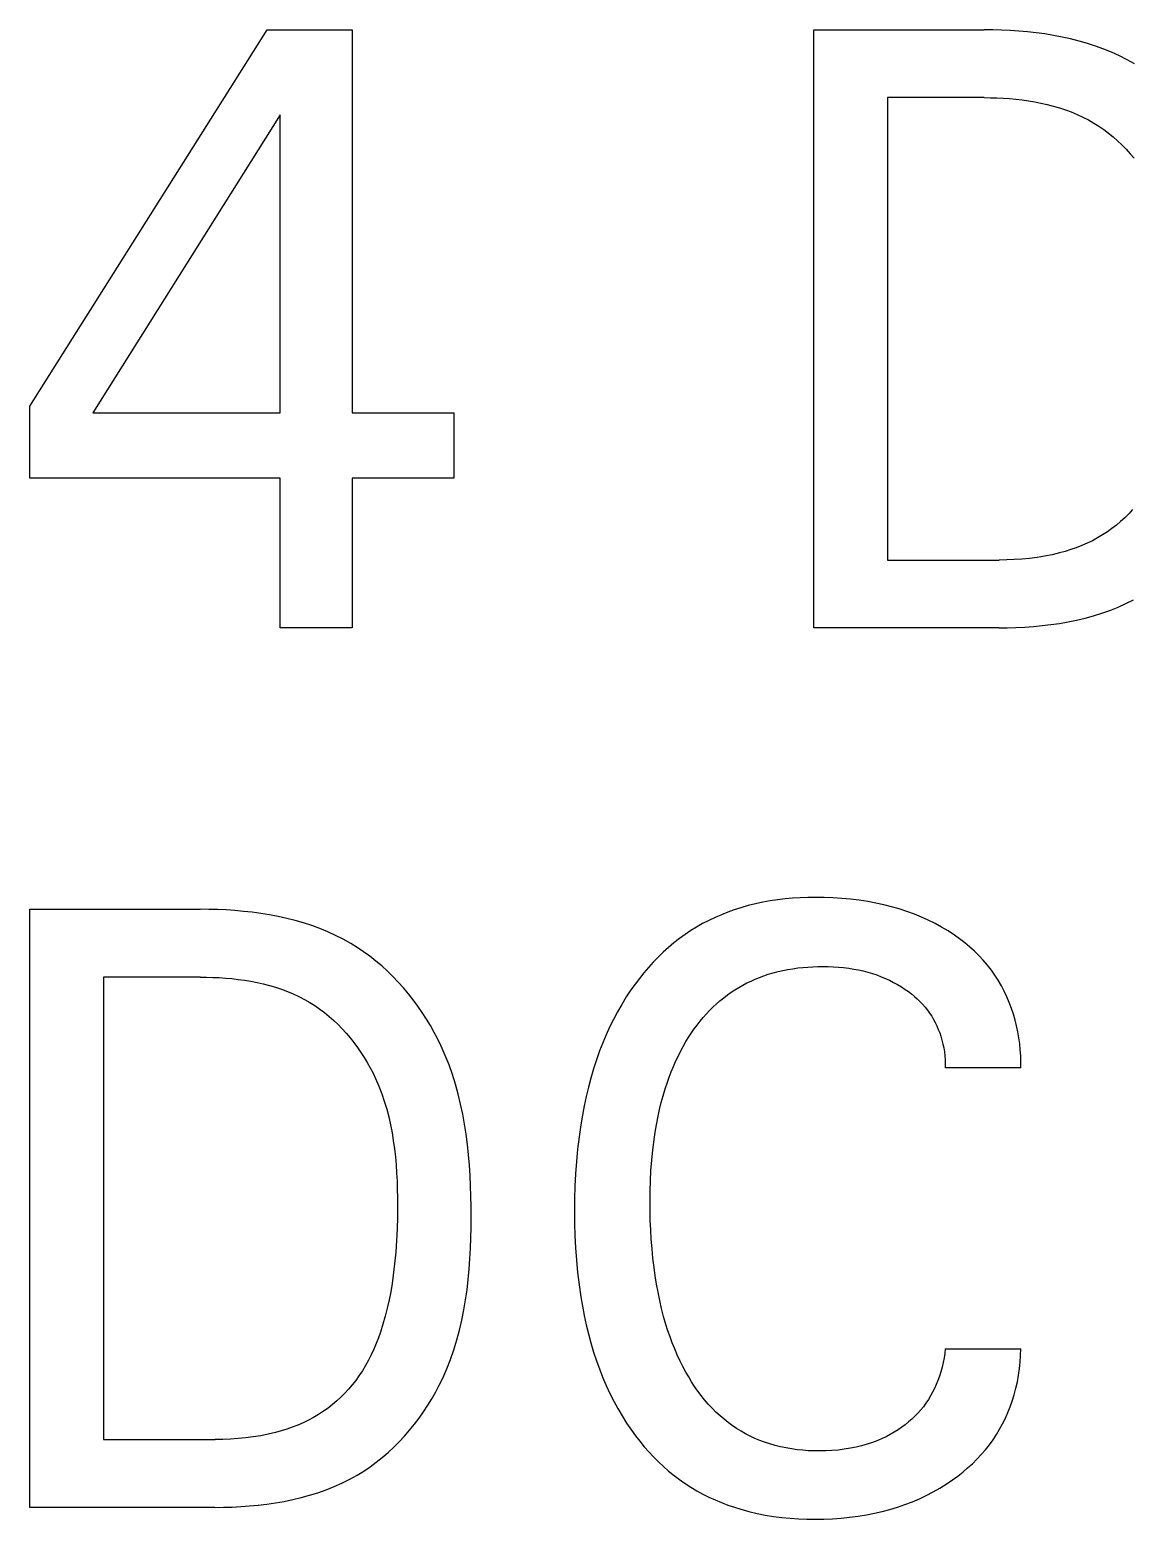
# Model space of a CAD drawing. Extents: x 10 to 952, y 6 to 232.
# Drawn here: x 813.194 to 815.482, y 202.419 to 205.513 of the extents above; entities that cross this region are included whole.
import ezdxf

# ---------------------------------------------------------------- set-up
doc = ezdxf.new("R2010")
doc.units = 0
doc.header["$LTSCALE"] = 5
doc.header["$MEASUREMENT"] = 0
doc.layers.get('0').update_dxf_attribs({"linetype": 'CONTINUOUS'})

msp = doc.modelspace()

# ---------------------------------------------------------------- linework, layer by layer
at = {"color": 7, "linetype": 'Continuous'}
for p, q in [((813.1943, 204.7309), (813.6871, 205.5126)), ((813.6871, 205.5126), (813.8638, 205.5126)), ((813.8638, 205.5126), (813.8638, 204.7168)), ((814.8225, 204.2704), (814.8225, 205.5126)), ((814.8225, 205.5126), (815.1767, 205.5126)), ((815.1946, 205.5125), (815.1767, 205.5126)), ((815.2125, 205.512), (815.1946, 205.5125)), ((815.2305, 205.5111), (815.2125, 205.512)), ((815.2486, 205.5099), (815.2305, 205.5111)), ((815.2667, 205.5084), (815.2486, 205.5099)), ((815.2847, 205.5063), (815.2667, 205.5084)), ((815.3027, 205.5039), (815.2847, 205.5063)), ((815.3206, 205.501), (815.3027, 205.5039)), ((815.3384, 205.4976), (815.3206, 205.501)), ((815.3561, 205.4937), (815.3384, 205.4976)), ((815.3736, 205.4893), (815.3561, 205.4937)), ((815.3909, 205.4843), (815.3736, 205.4893)), ((815.408, 205.4787), (815.3909, 205.4843)), ((815.4249, 205.4726), (815.408, 205.4787)), ((815.4414, 205.4658), (815.4249, 205.4726)), ((815.4577, 205.4584), (815.4414, 205.4658)), ((815.4737, 205.4504), (815.4577, 205.4584)), ((815.4892, 205.4416), (815.4737, 205.4504)), ((814.9755, 205.3718), (814.9755, 204.4113)), ((815.1767, 205.3718), (814.9755, 205.3718)), ((815.1767, 205.3718), (815.1897, 205.3716)), ((815.1897, 205.3716), (815.2028, 205.3713)), ((815.2028, 205.3713), (815.2159, 205.3706)), ((815.2159, 205.3706), (815.2291, 205.3697)), ((815.2291, 205.3697), (815.2423, 205.3685)), ((815.2423, 205.3685), (815.2554, 205.367)), ((815.2554, 205.367), (815.2685, 205.3652)), ((815.2685, 205.3652), (815.2816, 205.363)), ((815.2816, 205.363), (815.2946, 205.3605)), ((815.2946, 205.3605), (815.3074, 205.3576)), ((815.3074, 205.3576), (815.3202, 205.3543)), ((815.3202, 205.3543), (815.3328, 205.3506)), ((813.7141, 205.3357), (813.3251, 204.7168)), ((813.7141, 204.7168), (813.7141, 205.3357)), ((815.3328, 205.3506), (815.3453, 205.3465)), ((815.3453, 205.3465), (815.3575, 205.3419)), ((815.3575, 205.3419), (815.3696, 205.3369)), ((815.3696, 205.3369), (815.3814, 205.3314)), ((815.3814, 205.3314), (815.393, 205.3255)), ((815.393, 205.3255), (815.4043, 205.319)), ((815.4043, 205.319), (815.4147, 205.3125)), ((815.4147, 205.3125), (815.4249, 205.3054)), ((815.4249, 205.3054), (815.4348, 205.298)), ((815.4348, 205.298), (815.4444, 205.2902)), ((815.4444, 205.2902), (815.4537, 205.282)), ((815.4537, 205.282), (815.4628, 205.2734)), ((815.4628, 205.2734), (815.4715, 205.2645)), ((815.4715, 205.2645), (815.4799, 205.2552)), ((815.4799, 205.2552), (815.488, 205.2457)), ((813.1943, 204.5812), (813.1943, 204.7309)), ((813.3251, 204.7168), (813.7141, 204.7168)), ((813.8638, 204.7168), (814.0754, 204.7168)), ((814.0754, 204.7168), (814.0754, 204.5812)), ((813.7141, 204.5812), (813.1943, 204.5812)), ((813.7141, 204.2704), (813.7141, 204.5812)), ((813.8638, 204.5812), (813.8638, 204.2704)), ((814.0754, 204.5812), (813.8638, 204.5812)), ((815.4848, 204.516), (815.4769, 204.5074)), ((815.4601, 204.4913), (815.4512, 204.4838)), ((815.4687, 204.4992), (815.4601, 204.4913)), ((815.4769, 204.5074), (815.4687, 204.4992)), ((815.412, 204.4572), (815.4013, 204.4515)), ((815.4224, 204.4634), (815.412, 204.4572)), ((815.4326, 204.47), (815.4224, 204.4634)), ((815.4421, 204.4767), (815.4326, 204.47)), ((815.4512, 204.4838), (815.4421, 204.4767)), ((815.3331, 204.426), (815.3176, 204.4223)), ((815.3448, 204.4292), (815.3331, 204.426)), ((815.3564, 204.4329), (815.3448, 204.4292)), ((815.3679, 204.4369), (815.3564, 204.4329)), ((815.3792, 204.4414), (815.3679, 204.4369)), ((815.3903, 204.4462), (815.3792, 204.4414)), ((815.4013, 204.4515), (815.3903, 204.4462)), ((814.9755, 204.4113), (815.2076, 204.4113)), ((815.2234, 204.4115), (815.2076, 204.4113)), ((815.2392, 204.4121), (815.2234, 204.4115)), ((815.255, 204.4131), (815.2392, 204.4121)), ((815.2708, 204.4146), (815.255, 204.4131)), ((815.2865, 204.4166), (815.2708, 204.4146)), ((815.3021, 204.4191), (815.2865, 204.4166)), ((815.3176, 204.4223), (815.3021, 204.4191)), ((815.4037, 204.2954), (815.421, 204.3008)), ((815.421, 204.3008), (815.4379, 204.3068)), ((815.4379, 204.3068), (815.4546, 204.3134)), ((815.4546, 204.3134), (815.471, 204.3207)), ((815.471, 204.3207), (815.487, 204.3287)), ((813.8638, 204.2704), (813.7141, 204.2704)), ((815.2068, 204.2704), (814.8225, 204.2704)), ((815.2068, 204.2704), (815.2247, 204.2706)), ((815.2247, 204.2706), (815.2427, 204.2711)), ((815.2427, 204.2711), (815.2608, 204.272)), ((815.2608, 204.272), (815.2789, 204.2733)), ((815.2789, 204.2733), (815.2969, 204.275)), ((815.2969, 204.275), (815.315, 204.2771)), ((815.315, 204.2771), (815.333, 204.2797)), ((815.333, 204.2797), (815.3509, 204.2828)), ((815.3509, 204.2828), (815.3687, 204.2865)), ((815.3687, 204.2865), (815.3863, 204.2907)), ((815.3863, 204.2907), (815.4037, 204.2954)), ((813.1943, 202.4437), (813.1943, 203.6859)), ((813.1943, 203.6859), (813.5485, 203.6859)), ((813.5664, 203.6857), (813.5485, 203.6859)), ((813.5843, 203.6852), (813.5664, 203.6857)), ((813.6023, 203.6844), (813.5843, 203.6852)), ((813.6204, 203.6832), (813.6023, 203.6844)), ((813.6384, 203.6816), (813.6204, 203.6832)), ((813.6565, 203.6796), (813.6384, 203.6816)), ((814.6576, 203.6848), (814.6441, 203.68)), ((814.6712, 203.6892), (814.6576, 203.6848)), ((814.6863, 203.6935), (814.6712, 203.6892)), ((814.7014, 203.6972), (814.6863, 203.6935)), ((814.7167, 203.7004), (814.7014, 203.6972)), ((814.7321, 203.7032), (814.7167, 203.7004)), ((814.7476, 203.7055), (814.7321, 203.7032)), ((814.7632, 203.7073), (814.7476, 203.7055)), ((814.7788, 203.7087), (814.7632, 203.7073)), ((814.7944, 203.7097), (814.7788, 203.7087)), ((814.8101, 203.7103), (814.7944, 203.7097)), ((814.8257, 203.7105), (814.8101, 203.7103)), ((814.8441, 203.7104), (814.8257, 203.7105)), ((814.8624, 203.7097), (814.8441, 203.7104)), ((814.8807, 203.7086), (814.8624, 203.7097)), ((814.899, 203.7069), (814.8807, 203.7086)), ((814.9172, 203.7046), (814.899, 203.7069)), ((814.9353, 203.7018), (814.9172, 203.7046)), ((814.9517, 203.6988), (814.9353, 203.7018)), ((814.968, 203.6952), (814.9517, 203.6988)), ((814.9842, 203.6912), (814.968, 203.6952)), ((815.0002, 203.6866), (814.9842, 203.6912)), ((815.0161, 203.6814), (815.0002, 203.6866)), ((815.0317, 203.6757), (815.0161, 203.6814)), ((813.6745, 203.6772), (813.6565, 203.6796)), ((813.6924, 203.6742), (813.6745, 203.6772)), ((813.7102, 203.6709), (813.6924, 203.6742)), ((813.7279, 203.667), (813.7102, 203.6709)), ((813.7454, 203.6625), (813.7279, 203.667)), ((813.7627, 203.6576), (813.7454, 203.6625)), ((813.7798, 203.652), (813.7627, 203.6576)), ((813.7966, 203.6459), (813.7798, 203.652)), ((814.5919, 203.6561), (814.5794, 203.649)), ((814.6046, 203.6627), (814.5919, 203.6561)), ((814.6176, 203.6689), (814.6046, 203.6627)), ((814.6307, 203.6747), (814.6176, 203.6689)), ((814.6441, 203.68), (814.6307, 203.6747)), ((815.0462, 203.6698), (815.0317, 203.6757)), ((815.0605, 203.6634), (815.0462, 203.6698)), ((815.0745, 203.6564), (815.0605, 203.6634)), ((815.0883, 203.6489), (815.0745, 203.6564)), ((813.8132, 203.6391), (813.7966, 203.6459)), ((813.8295, 203.6317), (813.8132, 203.6391)), ((813.8454, 203.6236), (813.8295, 203.6317)), ((813.861, 203.6149), (813.8454, 203.6236)), ((814.5436, 203.6252), (814.532, 203.6162)), ((814.5553, 203.6336), (814.5436, 203.6252)), ((814.5672, 203.6415), (814.5553, 203.6336)), ((814.5794, 203.649), (814.5672, 203.6415)), ((815.1018, 203.6408), (815.0883, 203.6489)), ((815.1149, 203.6322), (815.1018, 203.6408)), ((815.1257, 203.6245), (815.1149, 203.6322)), ((815.1362, 203.6164), (815.1257, 203.6245)), ((813.8745, 203.6065), (813.861, 203.6149)), ((813.8877, 203.5977), (813.8745, 203.6065)), ((813.9005, 203.5883), (813.8877, 203.5977)), ((813.913, 203.5784), (813.9005, 203.5883)), ((814.5098, 203.5969), (814.4992, 203.5867)), ((814.5208, 203.6068), (814.5098, 203.5969)), ((814.532, 203.6162), (814.5208, 203.6068)), ((815.1464, 203.6079), (815.1362, 203.6164)), ((815.1562, 203.599), (815.1464, 203.6079)), ((815.1657, 203.5898), (815.1562, 203.599)), ((815.1748, 203.5801), (815.1657, 203.5898)), ((813.9252, 203.5681), (813.913, 203.5784)), ((813.937, 203.5573), (813.9252, 203.5681)), ((813.9484, 203.5461), (813.937, 203.5573)), ((814.4791, 203.5652), (814.4696, 203.554)), ((814.489, 203.5761), (814.4791, 203.5652)), ((814.4992, 203.5867), (814.489, 203.5761)), ((814.7383, 203.5538), (814.7484, 203.5565)), ((814.7484, 203.5565), (814.7585, 203.5588)), ((814.7585, 203.5588), (814.7688, 203.5608)), ((814.7688, 203.5608), (814.7791, 203.5625)), ((814.7791, 203.5625), (814.7894, 203.564)), ((814.7894, 203.564), (814.7998, 203.5651)), ((814.7998, 203.5651), (814.8102, 203.566)), ((814.8102, 203.566), (814.8207, 203.5666)), ((814.8207, 203.5666), (814.8311, 203.5669)), ((814.8311, 203.5669), (814.8416, 203.567)), ((814.8416, 203.567), (814.8524, 203.5669)), ((814.8524, 203.5669), (814.8631, 203.5665)), ((814.8631, 203.5665), (814.8739, 203.5658)), ((814.8739, 203.5658), (814.8846, 203.5648)), ((814.8846, 203.5648), (814.8953, 203.5634)), ((814.8953, 203.5634), (814.906, 203.5618)), ((814.906, 203.5618), (814.9157, 203.5599)), ((814.9157, 203.5599), (814.9254, 203.5578)), ((814.9254, 203.5578), (814.9349, 203.5553)), ((815.1834, 203.5701), (815.1748, 203.5801)), ((815.1915, 203.5597), (815.1834, 203.5701)), ((815.1989, 203.5492), (815.1915, 203.5597)), ((813.3472, 203.545), (813.3472, 202.5846)), ((813.5485, 203.545), (813.3472, 203.545)), ((813.5485, 203.545), (813.5615, 203.5449)), ((813.5615, 203.5449), (813.5746, 203.5445)), ((813.5746, 203.5445), (813.5877, 203.5439)), ((813.5877, 203.5439), (813.6009, 203.543)), ((813.6009, 203.543), (813.6141, 203.5418)), ((813.6141, 203.5418), (813.6272, 203.5403)), ((813.6272, 203.5403), (813.6403, 203.5385)), ((813.6403, 203.5385), (813.6534, 203.5363)), ((813.6534, 203.5363), (813.6664, 203.5337)), ((813.6664, 203.5337), (813.6792, 203.5308)), ((813.6792, 203.5308), (813.692, 203.5275)), ((813.692, 203.5275), (813.7046, 203.5238)), ((813.9595, 203.5346), (813.9484, 203.5461)), ((813.9703, 203.5226), (813.9595, 203.5346)), ((814.4515, 203.5306), (814.443, 203.5186)), ((814.4604, 203.5424), (814.4515, 203.5306)), ((814.4696, 203.554), (814.4604, 203.5424)), ((814.6671, 203.5236), (814.6755, 203.5283)), ((814.6755, 203.5283), (814.684, 203.5328)), ((814.684, 203.5328), (814.6926, 203.5369)), ((814.6926, 203.5369), (814.7013, 203.5408)), ((814.7013, 203.5408), (814.7102, 203.5444)), ((814.7102, 203.5444), (814.7192, 203.5478)), ((814.7192, 203.5478), (814.7283, 203.5508)), ((814.7283, 203.5508), (814.7383, 203.5538)), ((814.9349, 203.5553), (814.9444, 203.5525)), ((814.9444, 203.5525), (814.9538, 203.5494)), ((814.9538, 203.5494), (814.963, 203.5459)), ((814.963, 203.5459), (814.9717, 203.5423)), ((814.9717, 203.5423), (814.9802, 203.5384)), ((814.9802, 203.5384), (814.9886, 203.5341)), ((814.9886, 203.5341), (814.9968, 203.5295)), ((814.9968, 203.5295), (815.0048, 203.5247)), ((815.2059, 203.5384), (815.1989, 203.5492)), ((815.2123, 203.5272), (815.2059, 203.5384)), ((815.2183, 203.5158), (815.2123, 203.5272)), ((813.7046, 203.5238), (813.717, 203.5197)), ((813.717, 203.5197), (813.7293, 203.5152)), ((813.7293, 203.5152), (813.7414, 203.5102)), ((813.7414, 203.5102), (813.7532, 203.5047)), ((813.7532, 203.5047), (813.7648, 203.4988)), ((813.7648, 203.4988), (813.7761, 203.4923)), ((813.9806, 203.5103), (813.9703, 203.5226)), ((813.9906, 203.4976), (813.9806, 203.5103)), ((814.0001, 203.4847), (813.9906, 203.4976)), ((814.4331, 203.5037), (814.4238, 203.4884)), ((814.443, 203.5186), (814.4331, 203.5037)), ((814.6204, 203.4893), (814.6279, 203.4958)), ((814.6279, 203.4958), (814.6356, 203.5021)), ((814.6356, 203.5021), (814.6432, 203.5079)), ((814.6432, 203.5079), (814.651, 203.5134)), ((814.651, 203.5134), (814.659, 203.5186)), ((814.659, 203.5186), (814.6671, 203.5236)), ((815.0048, 203.5247), (815.0127, 203.5195)), ((815.0127, 203.5195), (815.0192, 203.5149)), ((815.0192, 203.5149), (815.0255, 203.5101)), ((815.0255, 203.5101), (815.0316, 203.505)), ((815.0316, 203.505), (815.0376, 203.4997)), ((815.0376, 203.4997), (815.0433, 203.4942)), ((815.2238, 203.5041), (815.2183, 203.5158)), ((815.2288, 203.4922), (815.2238, 203.5041)), ((813.7761, 203.4923), (813.7865, 203.4857)), ((813.7865, 203.4857), (813.7967, 203.4787)), ((813.7967, 203.4787), (813.8066, 203.4713)), ((813.8066, 203.4713), (813.8162, 203.4634)), ((814.0092, 203.4715), (814.0001, 203.4847)), ((814.018, 203.458), (814.0092, 203.4715)), ((814.4149, 203.4729), (814.4066, 203.4571)), ((814.4238, 203.4884), (814.4149, 203.4729)), ((814.5929, 203.4608), (814.5994, 203.4683)), ((814.5994, 203.4683), (814.6062, 203.4755)), ((814.6062, 203.4755), (814.6132, 203.4825)), ((814.6132, 203.4825), (814.6204, 203.4893)), ((815.0433, 203.4942), (815.0488, 203.4885)), ((815.0488, 203.4885), (815.054, 203.4825)), ((815.054, 203.4825), (815.0589, 203.4764)), ((815.0589, 203.4764), (815.0634, 203.4702)), ((815.0634, 203.4702), (815.0676, 203.4638)), ((815.0676, 203.4638), (815.0715, 203.4572)), ((815.2334, 203.4801), (815.2288, 203.4922)), ((815.2374, 203.4678), (815.2334, 203.4801)), ((815.2409, 203.4558), (815.2374, 203.4678)), ((813.8162, 203.4634), (813.8255, 203.4552)), ((813.8255, 203.4552), (813.8346, 203.4466)), ((813.8346, 203.4466), (813.8433, 203.4377)), ((813.8433, 203.4377), (813.8517, 203.4285)), ((814.0263, 203.4442), (814.018, 203.458)), ((814.0341, 203.4303), (814.0263, 203.4442)), ((814.3987, 203.4411), (814.3913, 203.4248)), ((814.4066, 203.4571), (814.3987, 203.4411)), ((814.5689, 203.4292), (814.5746, 203.4373)), ((814.5746, 203.4373), (814.5804, 203.4453)), ((814.5804, 203.4453), (814.5866, 203.4532)), ((814.5866, 203.4532), (814.5929, 203.4608)), ((815.0715, 203.4572), (815.0751, 203.4505)), ((815.0751, 203.4505), (815.0784, 203.4436)), ((815.0784, 203.4436), (815.0814, 203.4365)), ((815.0814, 203.4365), (815.0842, 203.4293)), ((815.244, 203.4436), (815.2409, 203.4558)), ((815.2466, 203.4312), (815.244, 203.4436)), ((813.8517, 203.4285), (813.8598, 203.4189)), ((813.8598, 203.4189), (813.8676, 203.4091)), ((813.8676, 203.4091), (813.8751, 203.399)), ((814.0416, 203.4161), (814.0341, 203.4303)), ((814.0485, 203.4018), (814.0416, 203.4161)), ((814.0572, 203.3823), (814.0485, 203.4018)), ((814.3843, 203.4083), (814.3779, 203.3916)), ((814.3913, 203.4248), (814.3843, 203.4083)), ((814.5515, 203.4009), (814.5573, 203.411)), ((814.5573, 203.411), (814.5635, 203.4209)), ((814.5635, 203.4209), (814.5689, 203.4292)), ((815.0842, 203.4293), (815.0866, 203.4221)), ((815.0866, 203.4221), (815.089, 203.4141)), ((815.089, 203.4141), (815.091, 203.406)), ((815.091, 203.406), (815.0927, 203.3978)), ((815.2487, 203.4189), (815.2466, 203.4312)), ((815.2504, 203.4064), (815.2487, 203.4189)), ((815.2517, 203.394), (815.2504, 203.4064)), ((813.8751, 203.399), (813.8822, 203.3887)), ((813.8822, 203.3887), (813.889, 203.3782)), ((813.889, 203.3782), (813.8954, 203.3674)), ((814.0651, 203.3626), (814.0572, 203.3823)), ((814.3712, 203.373), (814.3651, 203.3542)), ((814.3779, 203.3916), (814.3712, 203.373)), ((814.5358, 203.3698), (814.5407, 203.3803)), ((814.5407, 203.3803), (814.546, 203.3907)), ((814.546, 203.3907), (814.5515, 203.4009)), ((815.0927, 203.3978), (815.094, 203.3896)), ((815.094, 203.3896), (815.095, 203.3814)), ((815.095, 203.3814), (815.0956, 203.3731)), ((815.0956, 203.3731), (815.0959, 203.3649)), ((815.2525, 203.3815), (815.2517, 203.394)), ((815.2528, 203.369), (815.2525, 203.3815)), ((813.8954, 203.3674), (813.9015, 203.3565)), ((813.9015, 203.3565), (813.9072, 203.3454)), ((813.9072, 203.3454), (813.9126, 203.3341)), ((814.0722, 203.3426), (814.0651, 203.3626)), ((814.0785, 203.3224), (814.0722, 203.3426)), ((814.3651, 203.3542), (814.3596, 203.3352)), ((814.5225, 203.3375), (814.5266, 203.3484)), ((814.5266, 203.3484), (814.5311, 203.3591)), ((814.5311, 203.3591), (814.5358, 203.3698)), ((815.0959, 203.3649), (815.0959, 203.3566)), ((815.2528, 203.3566), (815.0959, 203.3566)), ((815.2528, 203.3566), (815.2528, 203.369)), ((813.9126, 203.3341), (813.9193, 203.3186)), ((813.9193, 203.3186), (813.9253, 203.3029)), ((814.0842, 203.302), (814.0785, 203.3224)), ((814.3545, 203.3161), (814.3499, 203.2968)), ((814.3596, 203.3352), (814.3545, 203.3161)), ((814.5098, 203.2987), (814.514, 203.3127)), ((814.514, 203.3127), (814.5186, 203.3266)), ((814.5186, 203.3266), (814.5225, 203.3375)), ((813.9253, 203.3029), (813.9307, 203.287)), ((813.9307, 203.287), (813.9356, 203.271)), ((814.0892, 203.2814), (814.0842, 203.302)), ((814.0936, 203.2606), (814.0892, 203.2814)), ((814.3499, 203.2968), (814.3458, 203.2774)), ((814.5024, 203.2703), (814.5059, 203.2845)), ((814.5059, 203.2845), (814.5098, 203.2987)), ((813.9356, 203.271), (813.9398, 203.2547)), ((813.9398, 203.2547), (813.9435, 203.2384)), ((814.0974, 203.2397), (814.0936, 203.2606)), ((814.3421, 203.258), (814.3388, 203.2385)), ((814.3458, 203.2774), (814.3421, 203.258)), ((814.4964, 203.2416), (814.4992, 203.256)), ((814.4992, 203.256), (814.5024, 203.2703)), ((813.9435, 203.2384), (813.9467, 203.2219)), ((813.9467, 203.2219), (813.9494, 203.2053)), ((814.1007, 203.2186), (814.0974, 203.2397)), ((814.1034, 203.1974), (814.1007, 203.2186)), ((814.3388, 203.2385), (814.3351, 203.213)), ((814.4916, 203.2127), (814.4939, 203.2272)), ((814.4939, 203.2272), (814.4964, 203.2416)), ((813.9494, 203.2053), (813.9517, 203.1886)), ((813.9517, 203.1886), (813.9536, 203.1718)), ((814.1057, 203.1761), (814.1034, 203.1974)), ((814.3321, 203.1875), (814.3297, 203.1619)), ((814.3351, 203.213), (814.3321, 203.1875)), ((814.4862, 203.1649), (814.4882, 203.1862)), ((814.4882, 203.1862), (814.4916, 203.2127)), ((813.9536, 203.1718), (813.9551, 203.155)), ((813.9551, 203.155), (813.9563, 203.1381)), ((814.1075, 203.1547), (814.1057, 203.1761)), ((814.1089, 203.1332), (814.1075, 203.1547)), ((814.3297, 203.1619), (814.3279, 203.1362)), ((814.4846, 203.1435), (814.4862, 203.1649)), ((813.9563, 203.1381), (813.9571, 203.1212)), ((814.1099, 203.1116), (814.1089, 203.1332)), ((814.3279, 203.1362), (814.3267, 203.1105)), ((814.4835, 203.1221), (814.4846, 203.1435)), ((813.9571, 203.1212), (813.9577, 203.1043)), ((813.9577, 203.1043), (813.958, 203.0874)), ((814.1106, 203.09), (814.1099, 203.1116)), ((814.3267, 203.1105), (814.326, 203.0848)), ((814.4826, 203.0793), (814.4829, 203.1007)), ((814.4829, 203.1007), (814.4835, 203.1221)), ((813.9581, 203.0705), (813.9579, 203.0462)), ((813.958, 203.0874), (813.9581, 203.0705)), ((814.1109, 203.0684), (814.1106, 203.09)), ((814.111, 203.0467), (814.1109, 203.0684)), ((814.326, 203.0848), (814.3258, 203.0591)), ((814.4828, 203.0596), (814.4826, 203.0793)), ((813.9579, 203.0462), (813.9572, 203.0219)), ((814.1109, 203.025), (814.111, 203.0467)), ((814.3258, 203.0591), (814.326, 203.0335)), ((814.326, 203.0335), (814.3267, 203.008)), ((814.4832, 203.0399), (814.4828, 203.0596)), ((814.484, 203.0202), (814.4832, 203.0399)), ((813.9572, 203.0219), (813.9561, 202.9977)), ((814.1097, 202.9817), (814.1104, 203.0034)), ((814.1104, 203.0034), (814.1109, 203.025)), ((814.3267, 203.008), (814.328, 202.9825)), ((814.4851, 203.0005), (814.484, 203.0202)), ((814.4867, 202.9809), (814.4851, 203.0005)), ((813.9544, 202.9736), (813.9521, 202.9496)), ((813.9561, 202.9977), (813.9544, 202.9736)), ((814.1085, 202.9601), (814.1097, 202.9817)), ((814.328, 202.9825), (814.3298, 202.957)), ((814.4886, 202.9613), (814.4867, 202.9809)), ((813.9521, 202.9496), (813.9492, 202.9256)), ((814.105, 202.9171), (814.107, 202.9386)), ((814.107, 202.9386), (814.1085, 202.9601)), ((814.3298, 202.957), (814.3322, 202.9316)), ((814.4909, 202.9417), (814.4886, 202.9613)), ((814.4933, 202.9246), (814.4909, 202.9417)), ((813.9467, 202.9085), (813.9439, 202.8914)), ((813.9492, 202.9256), (813.9467, 202.9085)), ((814.1026, 202.8958), (814.105, 202.9171)), ((814.3322, 202.9316), (814.3352, 202.9062)), ((814.496, 202.9075), (814.4933, 202.9246)), ((814.4992, 202.8905), (814.496, 202.9075)), ((813.9439, 202.8914), (813.9406, 202.8744)), ((814.0996, 202.8746), (814.1026, 202.8958)), ((814.3352, 202.9062), (814.3389, 202.8809)), ((814.3389, 202.8809), (814.3422, 202.8616)), ((814.5027, 202.8736), (814.4992, 202.8905)), ((813.9368, 202.8575), (813.9326, 202.8407)), ((813.9406, 202.8744), (813.9368, 202.8575)), ((814.0919, 202.8327), (814.096, 202.8536)), ((814.096, 202.8536), (814.0996, 202.8746)), ((814.3422, 202.8616), (814.3459, 202.8423)), ((814.5066, 202.8567), (814.5027, 202.8736)), ((814.5109, 202.84), (814.5066, 202.8567)), ((813.9279, 202.8241), (813.9226, 202.8076)), ((813.9326, 202.8407), (813.9279, 202.8241)), ((814.0871, 202.8119), (814.0919, 202.8327)), ((814.3459, 202.8423), (814.3501, 202.8231)), ((814.3501, 202.8231), (814.3547, 202.8041)), ((814.5157, 202.8234), (814.5109, 202.84)), ((814.5198, 202.8106), (814.5157, 202.8234)), ((813.9137, 202.7838), (813.9088, 202.7721)), ((813.9183, 202.7956), (813.9137, 202.7838)), ((813.9226, 202.8076), (813.9183, 202.7956)), ((814.0753, 202.7711), (814.0816, 202.7914)), ((814.0816, 202.7914), (814.0871, 202.8119)), ((814.3547, 202.8041), (814.3598, 202.7851)), ((814.3598, 202.7851), (814.3654, 202.7663)), ((814.5242, 202.798), (814.5198, 202.8106)), ((814.5288, 202.7854), (814.5242, 202.798)), ((814.5338, 202.7729), (814.5288, 202.7854)), ((813.9035, 202.7605), (813.8978, 202.7492)), ((813.9088, 202.7721), (813.9035, 202.7605)), ((814.0683, 202.7511), (814.0753, 202.7711)), ((814.3654, 202.7663), (814.3715, 202.7477)), ((814.5391, 202.7606), (814.5338, 202.7729)), ((814.5448, 202.7484), (814.5391, 202.7606)), ((815.0933, 202.7539), (815.0915, 202.7444)), ((815.0948, 202.7634), (815.0933, 202.7539)), ((815.0959, 202.773), (815.0948, 202.7634)), ((815.0959, 202.773), (815.2528, 202.773)), ((815.2516, 202.7455), (815.2524, 202.7592)), ((815.2524, 202.7592), (815.2528, 202.773)), ((813.8851, 202.7272), (813.8781, 202.7166)), ((813.8916, 202.7381), (813.8851, 202.7272)), ((813.8978, 202.7492), (813.8916, 202.7381)), ((814.0519, 202.7117), (814.0605, 202.7313)), ((814.0605, 202.7313), (814.0683, 202.7511)), ((814.3715, 202.7477), (814.3782, 202.7292)), ((814.3782, 202.7292), (814.3847, 202.7128)), ((814.5508, 202.7364), (814.5448, 202.7484)), ((814.5571, 202.7245), (814.5508, 202.7364)), ((814.5629, 202.7145), (814.5571, 202.7245)), ((815.0868, 202.7255), (815.0839, 202.7163)), ((815.0893, 202.7349), (815.0868, 202.7255)), ((815.0915, 202.7444), (815.0893, 202.7349)), ((815.2482, 202.7182), (815.2501, 202.7318)), ((815.2501, 202.7318), (815.2516, 202.7455)), ((813.8641, 202.6981), (813.8566, 202.6892)), ((813.8713, 202.7072), (813.8641, 202.6981)), ((813.8781, 202.7166), (813.8713, 202.7072)), ((814.0374, 202.6833), (814.0449, 202.6974)), ((814.0449, 202.6974), (814.0519, 202.7117)), ((814.3847, 202.7128), (814.3917, 202.6965)), ((814.3917, 202.6965), (814.3991, 202.6804)), ((814.5689, 202.7046), (814.5629, 202.7145)), ((814.5753, 202.6948), (814.5689, 202.7046)), ((814.5819, 202.6853), (814.5753, 202.6948)), ((815.0736, 202.6907), (815.0696, 202.6827)), ((815.0772, 202.6989), (815.0736, 202.6907)), ((815.0806, 202.7071), (815.0772, 202.6989)), ((815.0839, 202.7163), (815.0806, 202.7071)), ((815.239, 202.6777), (815.2426, 202.6911)), ((815.2426, 202.6911), (815.2456, 202.7046)), ((815.2456, 202.7046), (815.2482, 202.7182)), ((813.8319, 202.6646), (813.823, 202.6571)), ((813.8405, 202.6725), (813.8319, 202.6646)), ((813.8487, 202.6807), (813.8405, 202.6725)), ((813.8566, 202.6892), (813.8487, 202.6807)), ((814.0211, 202.6557), (814.0295, 202.6694)), ((814.0295, 202.6694), (814.0374, 202.6833)), ((814.3991, 202.6804), (814.4071, 202.6645)), ((814.4071, 202.6645), (814.4155, 202.6489)), ((814.5888, 202.676), (814.5819, 202.6853)), ((814.596, 202.6669), (814.5888, 202.676)), ((814.6036, 202.6581), (814.596, 202.6669)), ((815.0557, 202.66), (815.0505, 202.6528)), ((815.0607, 202.6674), (815.0557, 202.66)), ((815.0653, 202.675), (815.0607, 202.6674)), ((815.0696, 202.6827), (815.0653, 202.675)), ((815.2306, 202.6523), (815.2349, 202.6645)), ((815.2349, 202.6645), (815.239, 202.6777)), ((813.7838, 202.6305), (813.773, 202.6248)), ((813.7942, 202.6367), (813.7838, 202.6305)), ((813.8044, 202.6433), (813.7942, 202.6367)), ((813.8139, 202.65), (813.8044, 202.6433)), ((813.823, 202.6571), (813.8139, 202.65)), ((813.9932, 202.6163), (814.0029, 202.6292)), ((814.0029, 202.6292), (814.0122, 202.6423)), ((814.0122, 202.6423), (814.0211, 202.6557)), ((814.4155, 202.6489), (814.4244, 202.6336)), ((814.4244, 202.6336), (814.4338, 202.6186)), ((814.6114, 202.6496), (814.6036, 202.6581)), ((814.6196, 202.6414), (814.6114, 202.6496)), ((814.6281, 202.6336), (814.6196, 202.6414)), ((814.6363, 202.6266), (814.6281, 202.6336)), ((815.0328, 202.6329), (815.0263, 202.6268)), ((815.039, 202.6393), (815.0328, 202.6329)), ((815.0449, 202.6459), (815.039, 202.6393)), ((815.0505, 202.6528), (815.0449, 202.6459)), ((815.2149, 202.6171), (815.2206, 202.6287)), ((815.2206, 202.6287), (815.2258, 202.6404)), ((815.2258, 202.6404), (815.2306, 202.6523)), ((813.7048, 202.5992), (813.6894, 202.5955)), ((813.7166, 202.6025), (813.7048, 202.5992)), ((813.7282, 202.6062), (813.7166, 202.6025)), ((813.7396, 202.6102), (813.7282, 202.6062)), ((813.751, 202.6147), (813.7396, 202.6102)), ((813.7621, 202.6195), (813.751, 202.6147)), ((813.773, 202.6248), (813.7621, 202.6195)), ((813.9725, 202.5917), (813.983, 202.6039)), ((813.983, 202.6039), (813.9932, 202.6163)), ((814.4338, 202.6186), (814.4438, 202.6039)), ((814.4438, 202.6039), (814.4523, 202.5923)), ((814.6448, 202.6199), (814.6363, 202.6266)), ((814.6535, 202.6135), (814.6448, 202.6199)), ((814.6625, 202.6075), (814.6535, 202.6135)), ((814.6717, 202.6018), (814.6625, 202.6075)), ((814.6811, 202.5965), (814.6717, 202.6018)), ((814.9897, 202.5997), (814.9815, 202.595)), ((814.9977, 202.6047), (814.9897, 202.5997)), ((815.0056, 202.6101), (814.9977, 202.6047)), ((815.0127, 202.6154), (815.0056, 202.6101)), ((815.0196, 202.621), (815.0127, 202.6154)), ((815.0263, 202.6268), (815.0196, 202.621)), ((815.2022, 202.5949), (815.2088, 202.6059)), ((815.2088, 202.6059), (815.2149, 202.6171)), ((813.3472, 202.5846), (813.5794, 202.5846)), ((813.5952, 202.5848), (813.5794, 202.5846)), ((813.611, 202.5853), (813.5952, 202.5848)), ((813.6268, 202.5864), (813.611, 202.5853)), ((813.6426, 202.5879), (813.6268, 202.5864)), ((813.6583, 202.5899), (813.6426, 202.5879)), ((813.6739, 202.5924), (813.6583, 202.5899)), ((813.6894, 202.5955), (813.6739, 202.5924)), ((813.9384, 202.5578), (813.9502, 202.5687)), ((813.9502, 202.5687), (813.9615, 202.58)), ((813.9615, 202.58), (813.9725, 202.5917)), ((814.4523, 202.5923), (814.4611, 202.5809)), ((814.4611, 202.5809), (814.4703, 202.5697)), ((814.4703, 202.5697), (814.4798, 202.5589)), ((814.6907, 202.5916), (814.6811, 202.5965)), ((814.7005, 202.587), (814.6907, 202.5916)), ((814.7104, 202.5828), (814.7005, 202.587)), ((814.7205, 202.579), (814.7104, 202.5828)), ((814.7315, 202.5753), (814.7205, 202.579)), ((814.7426, 202.5721), (814.7315, 202.5753)), ((814.7539, 202.5694), (814.7426, 202.5721)), ((814.7652, 202.567), (814.7539, 202.5694)), ((814.7766, 202.565), (814.7652, 202.567)), ((814.9105, 202.5686), (814.8989, 202.5663)), ((814.9221, 202.5714), (814.9105, 202.5686)), ((814.9335, 202.5747), (814.9221, 202.5714)), ((814.9448, 202.5784), (814.9335, 202.5747)), ((814.9559, 202.5827), (814.9448, 202.5784)), ((814.9646, 202.5865), (814.9559, 202.5827)), ((814.9731, 202.5905), (814.9646, 202.5865)), ((814.9815, 202.595), (814.9731, 202.5905)), ((815.1794, 202.5634), (815.1876, 202.5738)), ((815.1876, 202.5738), (815.1951, 202.5842)), ((815.1951, 202.5842), (815.2022, 202.5949)), ((813.901, 202.5279), (813.9139, 202.5374)), ((813.9139, 202.5374), (813.9263, 202.5473)), ((813.9263, 202.5473), (813.9384, 202.5578)), ((814.4798, 202.5589), (814.4897, 202.5484)), ((814.4897, 202.5484), (814.4999, 202.5382)), ((814.4999, 202.5382), (814.5104, 202.5284)), ((814.7881, 202.5635), (814.7766, 202.565)), ((814.7997, 202.5623), (814.7881, 202.5635)), ((814.8112, 202.5614), (814.7997, 202.5623)), ((814.8228, 202.561), (814.8112, 202.5614)), ((814.8344, 202.5608), (814.8228, 202.561)), ((814.8474, 202.561), (814.8344, 202.5608)), ((814.8603, 202.5616), (814.8474, 202.561)), ((814.8732, 202.5627), (814.8603, 202.5616)), ((814.8861, 202.5642), (814.8732, 202.5627)), ((814.8989, 202.5663), (814.8861, 202.5642)), ((815.1522, 202.5344), (815.1616, 202.5437)), ((815.1616, 202.5437), (815.1707, 202.5534)), ((815.1707, 202.5534), (815.1794, 202.5634)), ((813.8588, 202.502), (813.8744, 202.5107)), ((813.8744, 202.5107), (813.8879, 202.519)), ((813.8879, 202.519), (813.901, 202.5279)), ((814.5104, 202.5284), (814.5213, 202.5189)), ((814.5213, 202.5189), (814.5325, 202.5099)), ((814.5325, 202.5099), (814.544, 202.5012)), ((815.1109, 202.5009), (815.1217, 202.5088)), ((815.1217, 202.5088), (815.1321, 202.517)), ((815.1321, 202.517), (815.1423, 202.5255)), ((815.1423, 202.5255), (815.1522, 202.5344)), ((813.7755, 202.4687), (813.7927, 202.4741)), ((813.7927, 202.4741), (813.8097, 202.48)), ((813.8097, 202.48), (813.8264, 202.4867)), ((813.8264, 202.4867), (813.8427, 202.494)), ((813.8427, 202.494), (813.8588, 202.502)), ((814.544, 202.5012), (814.5557, 202.4931)), ((814.5557, 202.4931), (814.5676, 202.4855)), ((814.5676, 202.4855), (814.5798, 202.4782)), ((814.5798, 202.4782), (814.5923, 202.4714)), ((815.0564, 202.4685), (815.0705, 202.4758)), ((815.0705, 202.4758), (815.0843, 202.4836)), ((815.0843, 202.4836), (815.0978, 202.492)), ((815.0978, 202.492), (815.1109, 202.5009)), ((813.5786, 202.4437), (813.1943, 202.4437)), ((813.5786, 202.4437), (813.5965, 202.4439)), ((813.5965, 202.4439), (813.6145, 202.4444)), ((813.6145, 202.4444), (813.6326, 202.4453)), ((813.6326, 202.4453), (813.6506, 202.4465)), ((813.6506, 202.4465), (813.6687, 202.4482)), ((813.6687, 202.4482), (813.6868, 202.4504)), ((813.6868, 202.4504), (813.7048, 202.453)), ((813.7048, 202.453), (813.7227, 202.4561)), ((813.7227, 202.4561), (813.7405, 202.4597)), ((813.7405, 202.4597), (813.7581, 202.4639)), ((813.7581, 202.4639), (813.7755, 202.4687)), ((814.5923, 202.4714), (814.605, 202.465)), ((814.605, 202.465), (814.6179, 202.4591)), ((814.6179, 202.4591), (814.631, 202.4536)), ((814.631, 202.4536), (814.6443, 202.4485)), ((814.6443, 202.4485), (814.6577, 202.4438)), ((814.6577, 202.4438), (814.6713, 202.4396)), ((814.9807, 202.4393), (814.9965, 202.4441)), ((814.9965, 202.4441), (815.0121, 202.4495)), ((815.0121, 202.4495), (815.0275, 202.4554)), ((815.0275, 202.4554), (815.0421, 202.4617)), ((815.0421, 202.4617), (815.0564, 202.4685)), ((814.6713, 202.4396), (814.688, 202.435)), ((814.688, 202.435), (814.7049, 202.4311)), ((814.7049, 202.4311), (814.722, 202.4277)), ((814.722, 202.4277), (814.7391, 202.425)), ((814.7391, 202.425), (814.7563, 202.4228)), ((814.7563, 202.4228), (814.7736, 202.4211)), ((814.7736, 202.4211), (814.791, 202.42)), ((814.791, 202.42), (814.8083, 202.4193)), ((814.8083, 202.4193), (814.8257, 202.4191)), ((814.8257, 202.4191), (814.8436, 202.4193)), ((814.8436, 202.4193), (814.8615, 202.42)), ((814.8615, 202.42), (814.8793, 202.4212)), ((814.8793, 202.4212), (814.8971, 202.423)), ((814.8971, 202.423), (814.9148, 202.4253)), ((814.9148, 202.4253), (814.9324, 202.4282)), ((814.9324, 202.4282), (814.9486, 202.4313)), ((814.9486, 202.4313), (814.9647, 202.4351)), ((814.9647, 202.4351), (814.9807, 202.4393))]:
    msp.add_line(p, q, dxfattribs=at)

doc.saveas('drawing.dxf')
